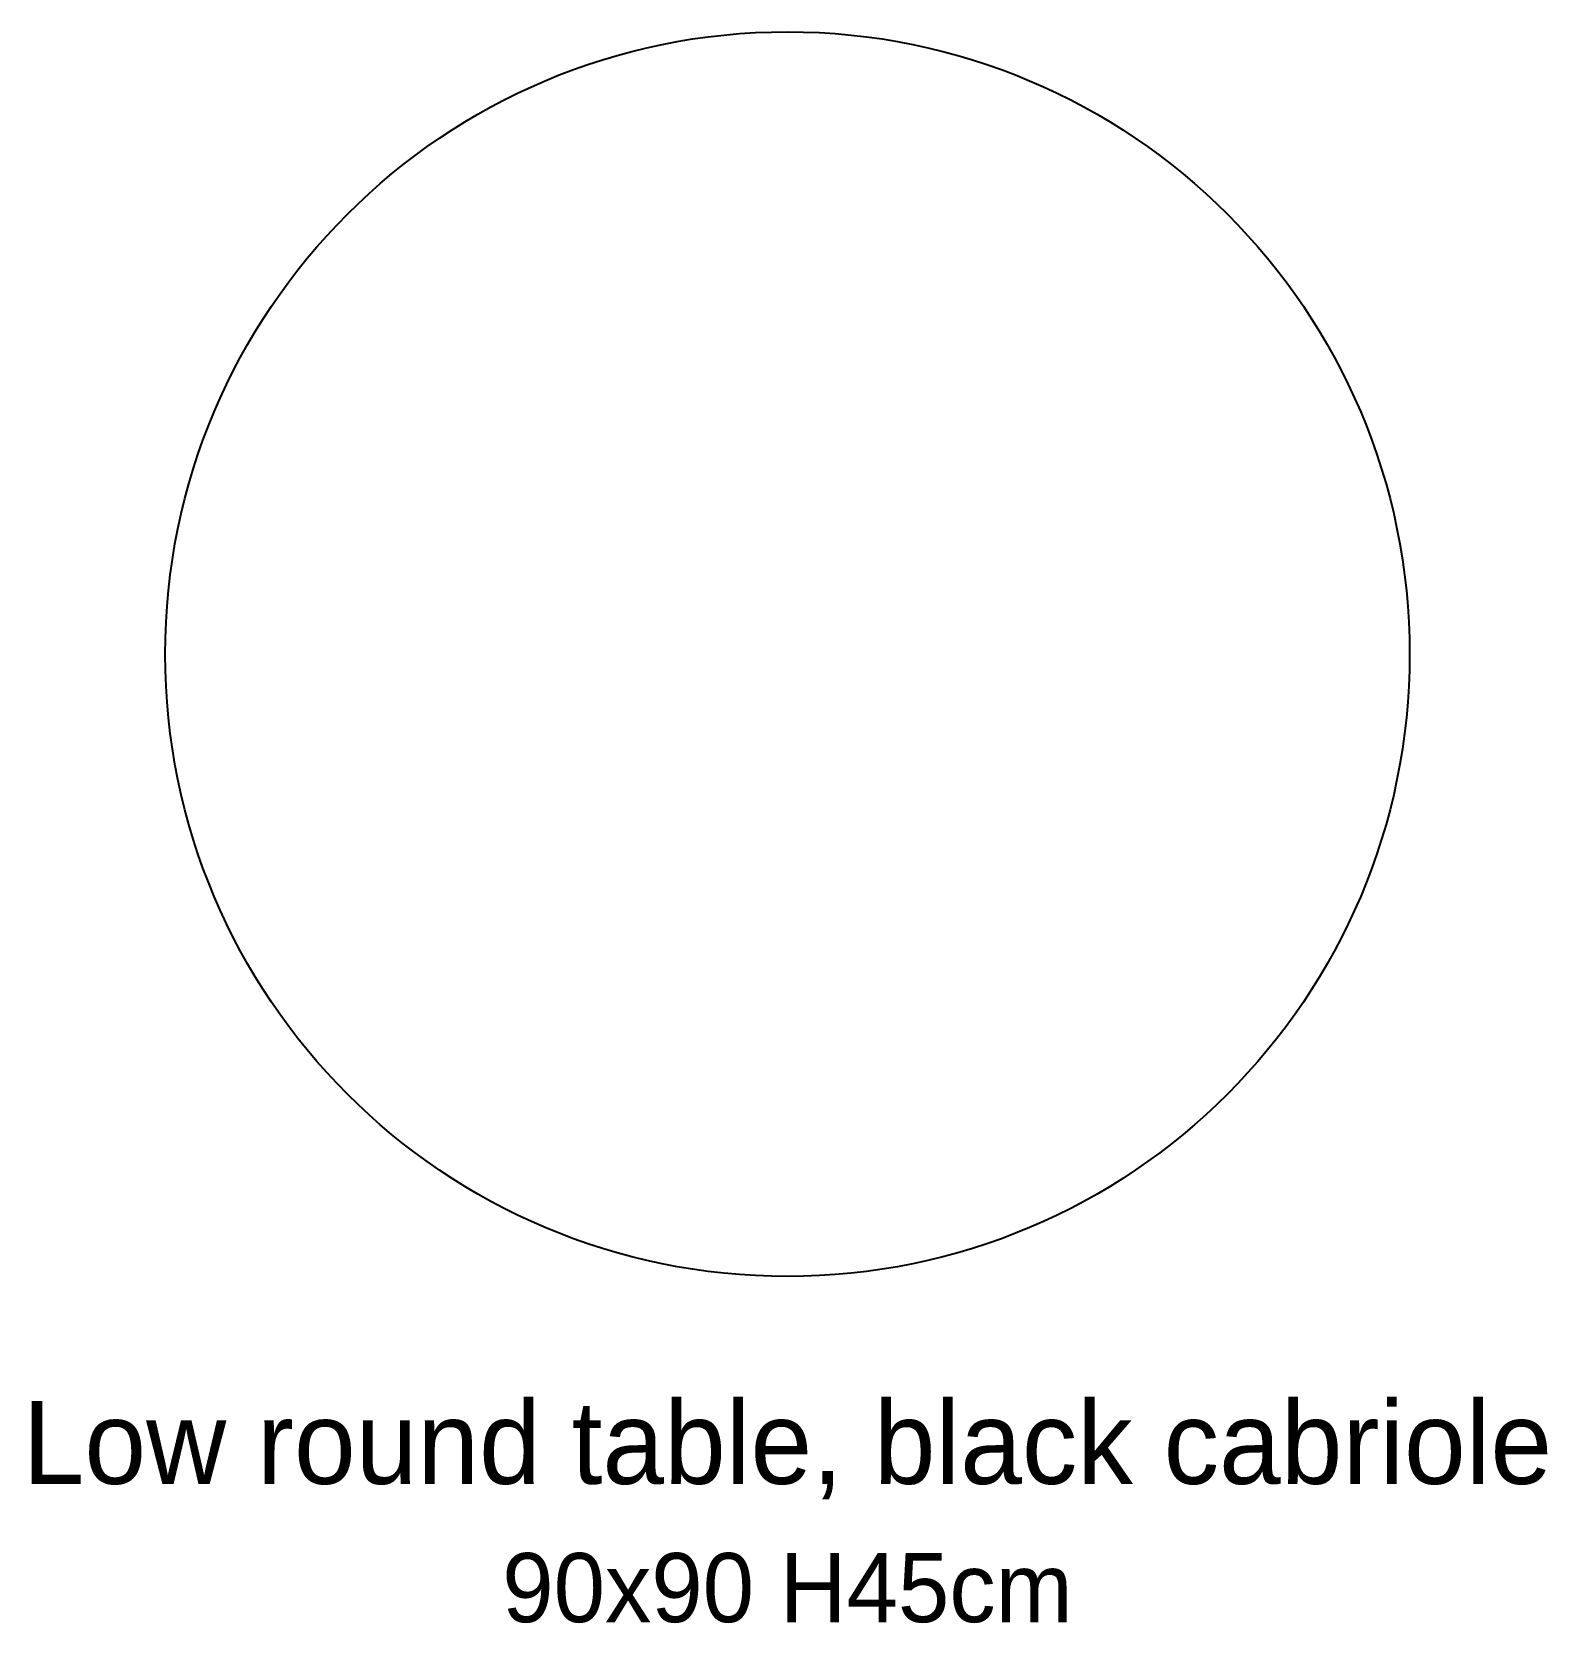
# Model space of a CAD drawing. Header units: centimetres. Extents: x -55 to 55, y -70 to 45.
import ezdxf
from ezdxf.enums import TextEntityAlignment as Align

# ---------------------------------------------------------------- set-up
doc = ezdxf.new("R2010")
doc.units = ezdxf.units.CM

# ---------------------------------------------------------------- blocks, each defined once
blk = doc.blocks.new('LOW_ROUND_BLACK')
at = {"layer": 'FURN_LOW_TABLE'}
blk.add_circle((0, 0), 45, dxfattribs=at)

msp = doc.modelspace()

# ---------------------------------------------------------------- block references
at = {"layer": 'FURN_LOW_TABLE'}
msp.add_blockref('LOW_ROUND_BLACK', (0, 0), dxfattribs=at)

# ---------------------------------------------------------------- texts
at = {"layer": 'LABELS'}
for s, height, p in [('Low round table, black cabriole', 6, (0, -60)), ('90x90 H45cm', 5, (0, -70))]:
    msp.add_text(s, height=height, dxfattribs=at).set_placement(p, align=Align.CENTER)

doc.saveas('drawing.dxf')
